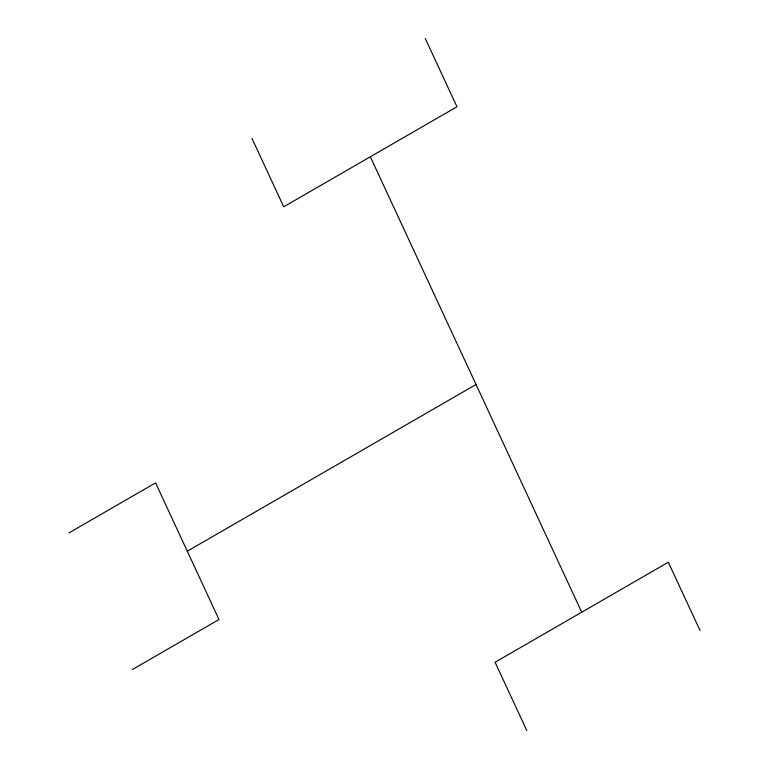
<?xml version="1.0" encoding="UTF-8"?>
<svg xmlns="http://www.w3.org/2000/svg" width="769" height="769" viewBox="0 0 769 769"><rect width="100%" height="100%" fill="white"/><g stroke="black" fill="none" stroke-linecap="round" stroke-linejoin="round"><path stroke-width="1.15" d="M68.96 532.898L155.578 482.884L218.992 619.516L132.364 669.53M187.28 551.2L476.03 384.5M425.257 38.45L456.959 106.766L283.713 206.794L252.011 138.468M700.04 630.532L668.338 562.206L495.092 662.234L526.794 730.55M370.341 156.78L581.72 612.22"/></g></svg>
